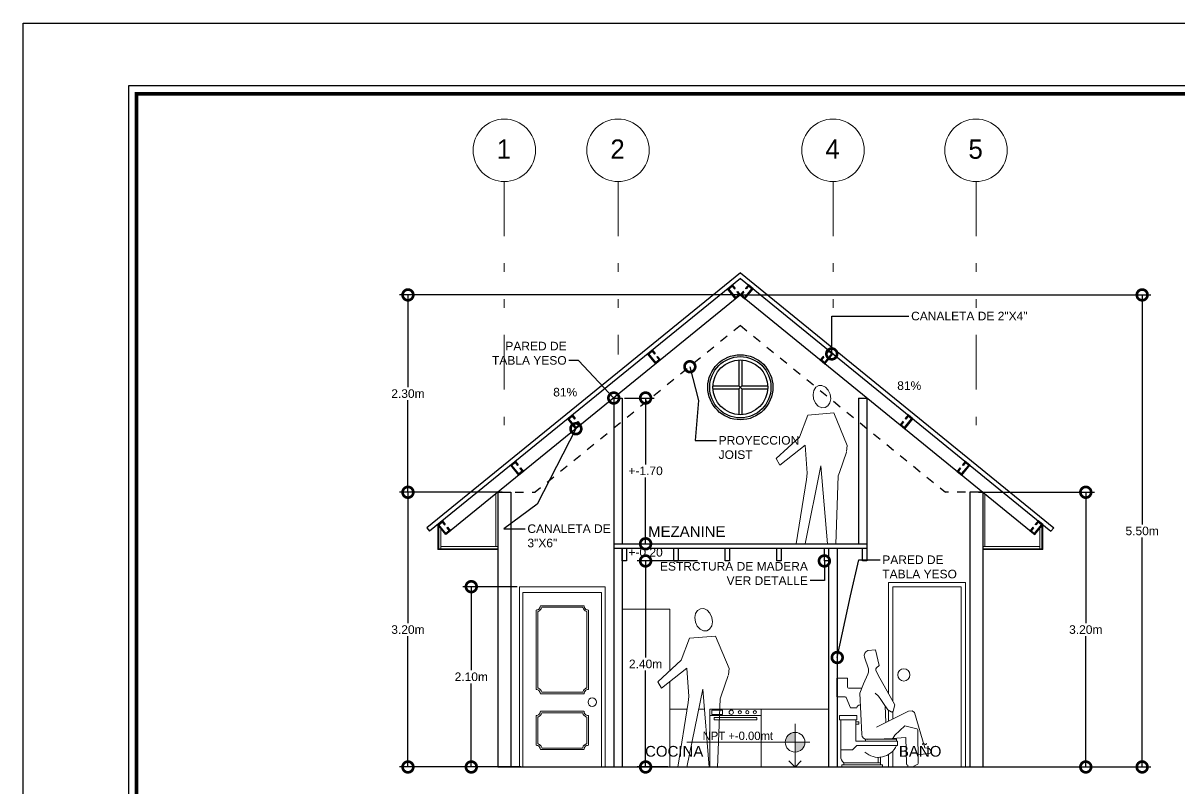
# Model space of a CAD drawing. Header units: inches. Extents: x -22.5 to 70.9, y -14.1 to 48.3.
# Drawn here: x -22.49 to -9.02, y 5.6 to 14.52 of the extents above; entities that cross this region are included whole.
import ezdxf

# ---------------------------------------------------------------- set-up
doc = ezdxf.new("R2010")
doc.units = ezdxf.units.IN
doc.header["$MEASUREMENT"] = 0
for name, pattern in [('DASHDOT2', [12.7, 6.35, -3.175, 0, -3.175]), ('DASHED2', [0.375, 0.25, -0.125]), ('DIVIDE', [31.75, 12.7, -6.35, 0, -6.35, 0, -6.35]), ('HIDDEN', [0.375, 0.25, -0.125])]:
    doc.linetypes.add(name, pattern=pattern)
for name, color, linetype, lineweight in [('cotas', 1, 'Continuous', 13), ('ejes', 253, 'DIVIDE', 13), ('muebles', 6, 'Continuous', 13), ('paredes', 7, 'Continuous', 30), ('proyecciones', 95, 'DASHED2', 25), ('punto 1', 2, 'DASHDOT2', 9), ('punto 2', 3, 'Continuous', 20), ('rotulacion', 7, 'Continuous', 15)]:
    doc.layers.add(name, color=color, linetype=linetype, lineweight=lineweight)
for name, color, linetype in [('MODULO', 7, 'Continuous'), ('Molduras', 251, 'Continuous'), ('Ventanas', 8, 'Continuous')]:
    doc.layers.add(name, color=color, linetype=linetype)
doc.styles.add('ATTR', font='romans.shx', dxfattribs={"width": 0.8, "height": 46.489728})
doc.styles.add('DIMS', font='ARIAL.TTF')
doc.dimstyles.new('DIMS', dxfattribs={"dimtxt": 0.1, "dimasz": 0.25, "dimexe": 0.1, "dimexo": 0.025, "dimgap": 0.025, "dimtad": 1, "dimtih": 1, "dimtoh": 1, "dimzin": 1, "dimdsep": 46, "dimtxsty": 'DIMS', "dimblk1": 'DOTSMALL', "dimblk2": 'DOTSMALL', "dimsah": 1, "dimcen": 0.09, "dimclrd": 9, "dimclre": 9, "dimclrt": 2, "dimazin": 0, "dimtfac": 1, "dimtofl": 0, "dimtmove": 0, "dimatfit": 3, "dimldrblk": 'DOTSMALL', "dimfxl": 1, "dimtolj": 1, "dimtzin": 0, "dimarcsym": 0})

# ---------------------------------------------------------------- blocks, each defined once
blk = doc.blocks.new('SF4')
blk.add_lwpolyline([(1.07, 72.07), (-0.21, 71.31), (-1.18, 69.82), (-1.52, 68), (-1.25, 65.91), (-0.37, 64), (0.89, 62.64), (2.5, 61.89), (3.99, 61.93), (5.27, 62.68), (6.23, 64.18), (6.58, 66), (6.3, 68.08), (5.42, 70), (4.16, 71.35), (2.55, 72.11)], close=True)
blk.add_lwpolyline([(13.88, 41.74), (14.17, 44.62), (8.02, 59.51), (-3.95, 58.55), (-7.71, 48.46), (-18.51, 38.54), (-16.77, 35.59), (-5.2, 44.74), (-4.27, 31.87), (-4.58, 29.03), (-9.29, -0.53), (-5.2, -0.53), (2.09, 35.23), (5.07, -0.59), (8.94, -0.68), (10.06, 30.67), (10.55, 32.16), (13.86, 41.5)])
blk = doc.blocks.new('WCLOSF1S')
for p, q in [((-12.5, 125), (-12.5, 550)), ((162.5, 550), (162.5, 300)), ((162.5, 525), (200, 525)), ((200, 500), (162.5, 500)), ((200, 525), (200, 500)), ((162.5, 300), (650, 300)), ((275, 325), (275, 300)), ((637.5, 325), (275, 325)), ((637.5, 300), (637.5, 325)), ((650, 300), (650, 250)), ((125, 200), (-12.5, 200)), ((175, 250), (125, 200)), ((650, 250), (175, 250)), ((25, 50), (25, 25)), ((450, 50), (25, 50)), ((425, 112.5), (425, 50)), ((450, 50), (450, 113.44)), ((450, 25), (450, 50))]:
    blk.add_line(p, q)
for points in [[(-25, 550), (-25, 600), (175, 600), (175, 550)], [(0, 0), (0, 25), (475, 25), (475, 0)]]:
    blk.add_lwpolyline(points, close=True)
for centre, radius, start, end in [((425, 344.89), 232.72, 227.7453, 335.9381), ((68.75, 118.75), 81.49, 175.6013, 237.5288)]:
    blk.add_arc(centre, radius, start, end)
at = {"style": 'ATTR', "width": 0.8, "flags": 9}
blk.add_attdef('ESTCODE', (0, 0), '', height=13.5, dxfattribs=at)
blk = doc.blocks.new('BUIOVENF')
blk.add_line((0, 600.00125), (600, 600.00125))
for points in [[(0, 0), (0, 675.00125), (600, 675.00125), (600, 0)], [(25, 612.50125), (25, 662.50125), (150, 662.50125), (150, 612.50125)], [(50, 550.00125), (50, 575.00125), (550, 575.00125), (550, 550.00125)]]:
    blk.add_lwpolyline(points, close=True)
for centre, radius in [((250, 637.50125), 25), ((350, 637.50125), 18.75), ((437.5, 637.50125), 18.75), ((525, 637.50125), 18.75)]:
    blk.add_circle(centre, radius)
at = {"style": 'ATTR', "width": 0.8, "flags": 9}
blk.add_attdef('ESTCODE', (0, 0), '', height=16.87503, dxfattribs=at)
blk = doc.blocks.new('jkhjk')
at = {"layer": 'muebles', "lineweight": 5}
for p, q in [((-0.779, 1.14), (0.136, 1.14)), ((-0.779, -0.892), (-0.779, 1.14)), ((0.136, 1.14), (0.136, -0.892)), ((0.136, -0.892), (0.136, 1.14)), ((-0.067, 0.988), (-0.576, 0.988)), ((-0.559, 0.969), (-0.084, 0.969)), ((-0.626, 0.937), (-0.626, 0.012)), ((-0.607, 0.029), (-0.607, 0.92)), ((-0.035, 0.92), (-0.035, 0.029)), ((-0.016, 0.012), (-0.016, 0.937)), ((-0.576, -0.039), (-0.067, -0.039)), ((-0.084, -0.02), (-0.559, -0.02)), ((-0.576, -0.242), (-0.068, -0.242)), ((-0.084, -0.261), (-0.559, -0.261)), ((-0.626, -0.638), (-0.626, -0.293)), ((-0.607, -0.309), (-0.607, -0.621)), ((-0.036, -0.621), (-0.036, -0.309)), ((-0.017, -0.293), (-0.017, -0.638)), ((-0.559, -0.67), (-0.084, -0.67)), ((-0.068, -0.689), (-0.576, -0.689)), ((0.136, -0.892), (-0.779, -0.892))]:
    blk.add_line(p, q, dxfattribs=at)
for centre, major_axis, start_param, end_param in [((-0.618, 1.088), (0, 0.15), 3.325874, 3.564447), ((-0.606, 1.026), (0, 0.0815), 3.564447, 3.968376), ((-0.587, 0.988), (0, 0.0248), 3.968376, 4.712389), ((-0.598, 1.041), (0, 0.112), 3.564447, 3.968376), ((-0.572, 0.988), (0, 0.0342), 3.968376, 4.1209), ((-0.071, 0.988), (0, 0.0342), 2.162285, 2.314809), ((-0.045, 1.041), (0, 0.112), 2.314809, 2.718739), ((-0.056, 0.988), (0, 0.0248), 1.570796, 2.314809), ((-0.037, 1.026), (0, 0.0815), 2.314809, 2.718739), ((-0.025, 1.088), (0, 0.15), 2.718739, 2.957311), ((-0.626, 1.187), (0, 0.25), 3.141593, 3.325874), ((-0.626, 1.262), (0, 0.345), 3.264767, 3.325874), ((-0.615, 1.126), (0, 0.206), 3.325874, 3.564447), ((-0.028, 1.126), (0, 0.206), 2.718739, 2.957311), ((-0.016, 1.262), (0, 0.345), 2.957311, 3.018418), ((-0.016, 1.187), (0, 0.25), 2.957311, 3.141593), ((-0.626, -0.238), (0, 0.25), -0.184281, 0), ((-0.626, -0.313), (0, 0.345), -0.184281, -0.123175), ((-0.618, -0.139), (0, 0.15), -0.422854, -0.184281), ((-0.615, -0.177), (0, 0.206), -0.422854, -0.184281), ((-0.598, -0.092), (0, 0.112), -0.826784, -0.422854), ((-0.045, -0.092), (0, 0.112), 0.422854, 0.826784), ((-0.028, -0.177), (0, 0.206), 0.184281, 0.422854), ((-0.025, -0.139), (0, 0.15), 0.184281, 0.422854), ((-0.016, -0.313), (0, 0.345), 0.123175, 0.184281), ((-0.016, -0.238), (0, 0.25), 0, 0.184281), ((-0.606, -0.077), (0, 0.0815), -0.826784, -0.422854), ((-0.587, -0.039), (0, 0.0248), 4.712389, 5.456402), ((-0.572, -0.039), (0, 0.0342), -0.979308, -0.826784), ((-0.071, -0.039), (0, 0.0342), 0.826784, 0.979308), ((-0.056, -0.039), (0, 0.0248), 0.826784, 1.570796), ((-0.037, -0.077), (0, 0.0815), 0.422854, 0.826784), ((-0.606, -0.204), (0, 0.0815), 3.564447, 3.968376), ((-0.587, -0.242), (0, 0.0248), 3.968376, 4.712389), ((-0.598, -0.189), (0, 0.112), 3.564447, 3.968376), ((-0.572, -0.242), (0, 0.0342), 3.968376, 4.1209), ((-0.071, -0.242), (0, 0.0342), 2.162285, 2.314809), ((-0.046, -0.189), (0, 0.112), 2.314809, 2.718739), ((-0.056, -0.242), (0, 0.0248), 1.570796, 2.314809), ((-0.038, -0.204), (0, 0.0815), 2.314809, 2.718739), ((-0.626, -0.043), (0, 0.25), 3.141593, 3.325874), ((-0.626, 0.033), (0, 0.345), 3.264767, 3.325874), ((-0.618, -0.141), (0, 0.15), 3.325874, 3.564447), ((-0.615, -0.104), (0, 0.206), 3.325874, 3.564447), ((-0.028, -0.104), (0, 0.206), 2.718739, 2.957311), ((-0.025, -0.141), (0, 0.15), 2.718739, 2.957311), ((-0.017, 0.033), (0, 0.345), 2.957311, 3.018418), ((-0.017, -0.043), (0, 0.25), 2.957311, 3.141593), ((-0.626, -0.888), (0, 0.25), -0.184281, 0), ((-0.626, -0.963), (0, 0.345), -0.184281, -0.123175), ((-0.618, -0.789), (0, 0.15), -0.422854, -0.184281), ((-0.615, -0.827), (0, 0.206), -0.422854, -0.184281), ((-0.606, -0.727), (0, 0.0815), -0.826784, -0.422854), ((-0.587, -0.689), (0, 0.0248), 4.712389, 5.456402), ((-0.598, -0.741), (0, 0.112), -0.826784, -0.422854), ((-0.572, -0.689), (0, 0.0342), -0.979308, -0.826784), ((-0.071, -0.689), (0, 0.0342), 0.826784, 0.979308), ((-0.046, -0.741), (0, 0.112), 0.422854, 0.826784), ((-0.056, -0.689), (0, 0.0248), 0.826784, 1.570796), ((-0.028, -0.827), (0, 0.206), 0.184281, 0.422854), ((-0.038, -0.727), (0, 0.0815), 0.422854, 0.826784), ((-0.025, -0.789), (0, 0.15), 0.184281, 0.422854), ((-0.017, -0.963), (0, 0.345), 0.123175, 0.184281), ((-0.017, -0.888), (0, 0.25), 0, 0.184281)]:
    blk.add_ellipse(centre, major_axis=major_axis, ratio=0.45, start_param=start_param, end_param=end_param, dxfattribs=at)
blk = doc.blocks.new('HOJA11-17')
blk.add_lwpolyline([(-40.379, 27.285), (2.621, 27.285), (2.621, -0.715), (-40.379, -0.715)], close=True)
blk = doc.blocks.new('_DOTSMALL')
at = {"color": 0, "linetype": 'ByBlock', "const_width": 0.5}
blk.add_lwpolyline([(-0.0625, 0, 1), (0.0625, 0, 1)], format="xyb", close=True, dxfattribs=at)
blk = doc.blocks.new('*D270')
at = {"layer": 'cotas', "color": 9, "lineweight": -2}
for p, q in [((-16.913, 9.058), (-18.111, 9.058)), ((-18.011, 9.058), (-18.011, 7.534)), ((-18.011, 5.858), (-18.011, 7.382)), ((-16.988, 5.858), (-18.111, 5.858))]:
    blk.add_line(p, q, dxfattribs=at)
at = {"layer": 'Defpoints', "color": 0}
for p in [(-16.888, 9.058), (-18.011, 5.858), (-16.963, 5.858)]:
    blk.add_point(p, dxfattribs=at)
at = {"layer": 'cotas', "color": 9, "lineweight": -2, "xscale": 0.25, "yscale": 0.25, "zscale": 0.25}
for p, rotation in [((-18.011, 9.058), 90), ((-18.011, 5.858), 270)]:
    blk.add_blockref('_DOTSMALL', p, dxfattribs=dict(at, rotation=rotation))
at = {"layer": 'cotas', "color": 2, "insert": (-18.011, 7.458), "char_height": 0.1, "attachment_point": 5, "style": 'DIMS'}
blk.add_mtext('\\A1;3.20m', dxfattribs=at)
blk = doc.blocks.new('*D271')
at = {"layer": 'cotas', "color": 9, "lineweight": -2}
for p, q in [((-14.163, 11.357), (-18.111, 11.357)), ((-18.011, 11.357), (-18.011, 10.283)), ((-18.011, 9.058), (-18.011, 10.131)), ((-16.913, 9.058), (-18.111, 9.058))]:
    blk.add_line(p, q, dxfattribs=at)
at = {"layer": 'Defpoints', "color": 0}
for p in [(-18.011, 11.357), (-14.138, 11.357), (-16.888, 9.058)]:
    blk.add_point(p, dxfattribs=at)
at = {"layer": 'cotas', "color": 9, "lineweight": -2, "xscale": 0.25, "yscale": 0.25, "zscale": 0.25}
for p, rotation in [((-18.011, 11.357), 90), ((-18.011, 9.058), 270)]:
    blk.add_blockref('_DOTSMALL', p, dxfattribs=dict(at, rotation=rotation))
at = {"layer": 'cotas', "color": 2, "insert": (-18.011, 10.207), "char_height": 0.1, "attachment_point": 5, "style": 'DIMS'}
blk.add_mtext('\\A1;2.30m', dxfattribs=at)
blk = doc.blocks.new('*D272')
at = {"layer": 'cotas', "color": 9, "lineweight": -2}
for p, q in [((-16.738, 7.958), (-17.373, 7.958)), ((-17.273, 7.958), (-17.273, 6.984)), ((-17.273, 5.858), (-17.273, 6.832)), ((-16.696, 5.858), (-17.373, 5.858))]:
    blk.add_line(p, q, dxfattribs=at)
at = {"layer": 'Defpoints', "color": 0}
for p in [(-16.713, 7.958), (-17.273, 5.858), (-16.671, 5.858)]:
    blk.add_point(p, dxfattribs=at)
at = {"layer": 'cotas', "color": 9, "lineweight": -2, "xscale": 0.25, "yscale": 0.25, "zscale": 0.25}
for p, rotation in [((-17.273, 7.958), 90), ((-17.273, 5.858), 270)]:
    blk.add_blockref('_DOTSMALL', p, dxfattribs=dict(at, rotation=rotation))
at = {"layer": 'cotas', "color": 2, "insert": (-17.273, 6.908), "char_height": 0.1, "attachment_point": 5, "style": 'DIMS'}
blk.add_mtext('\\A1;2.10m', dxfattribs=at)
blk = doc.blocks.new('*D273')
at = {"layer": 'cotas', "color": 9, "lineweight": -2}
for p, q in [((-14.638, 8.258), (-15.342, 8.258)), ((-15.242, 8.258), (-15.242, 7.134)), ((-15.242, 5.858), (-15.242, 6.982)), ((-14.984, 5.858), (-15.342, 5.858))]:
    blk.add_line(p, q, dxfattribs=at)
at = {"layer": 'Defpoints', "color": 0}
for p in [(-14.613, 8.258), (-15.242, 5.858), (-14.959, 5.858)]:
    blk.add_point(p, dxfattribs=at)
at = {"layer": 'cotas', "color": 9, "lineweight": -2, "xscale": 0.25, "yscale": 0.25, "zscale": 0.25}
for p, rotation in [((-15.242, 8.258), 90), ((-15.242, 5.858), 270)]:
    blk.add_blockref('_DOTSMALL', p, dxfattribs=dict(at, rotation=rotation))
at = {"layer": 'cotas', "color": 2, "insert": (-15.242, 7.058), "char_height": 0.1, "attachment_point": 5, "style": 'DIMS'}
blk.add_mtext('\\A1;2.40m', dxfattribs=at)
blk = doc.blocks.new('*D298')
at = {"layer": 'cotas', "color": 9, "lineweight": -2}
for p, q in [((-14.113, 11.357), (-9.356, 11.357)), ((-9.456, 11.357), (-9.456, 8.683)), ((-9.456, 5.858), (-9.456, 8.531)), ((-14.113, 5.858), (-9.356, 5.858))]:
    blk.add_line(p, q, dxfattribs=at)
at = {"layer": 'Defpoints', "color": 0}
for p in [(-14.138, 11.357), (-14.138, 5.858), (-9.456, 5.858)]:
    blk.add_point(p, dxfattribs=at)
at = {"layer": 'cotas', "color": 9, "lineweight": -2, "xscale": 0.25, "yscale": 0.25, "zscale": 0.25}
for p, rotation in [((-9.456, 11.357), 90), ((-9.456, 5.858), 270)]:
    blk.add_blockref('_DOTSMALL', p, dxfattribs=dict(at, rotation=rotation))
at = {"layer": 'cotas', "color": 2, "insert": (-9.456, 8.607), "char_height": 0.1, "attachment_point": 5, "style": 'DIMS'}
blk.add_mtext('\\A1;5.50m', dxfattribs=at)
blk = doc.blocks.new('*D300')
at = {"layer": 'cotas', "color": 9, "lineweight": -2}
for p, q in [((-11.363, 9.058), (-10.013, 9.058)), ((-10.113, 9.058), (-10.113, 7.534)), ((-10.113, 5.858), (-10.113, 7.382)), ((-11.363, 5.858), (-10.013, 5.858))]:
    blk.add_line(p, q, dxfattribs=at)
at = {"layer": 'Defpoints', "color": 0}
for p in [(-11.388, 9.058), (-11.388, 5.858), (-10.113, 5.858)]:
    blk.add_point(p, dxfattribs=at)
at = {"layer": 'cotas', "color": 9, "lineweight": -2, "xscale": 0.25, "yscale": 0.25, "zscale": 0.25}
for p, rotation in [((-10.113, 9.058), 90), ((-10.113, 5.858), 270)]:
    blk.add_blockref('_DOTSMALL', p, dxfattribs=dict(at, rotation=rotation))
at = {"layer": 'cotas', "color": 2, "insert": (-10.113, 7.458), "char_height": 0.1, "attachment_point": 5, "style": 'DIMS'}
blk.add_mtext('\\A1;3.20m', dxfattribs=at)
blk = doc.blocks.new('canaleta')
at = {"layer": 'paredes'}
for p, q in [((0.025, 0.097), (0.035, 0.097)), ((0.025, 0.053), (0.035, 0.053))]:
    blk.add_line(p, q, dxfattribs=at)
for points in [[(0.035, 0.053), (0.035, 0), (-0.035, 0), (-0.035, 0.15), (0.035, 0.15), (0.035, 0.097)], [(0.025, 0.053), (0.025, 0.01), (-0.025, 0.01), (-0.025, 0.14), (0.025, 0.14), (0.025, 0.097)]]:
    blk.add_lwpolyline(points, dxfattribs=at)
blk = doc.blocks.new('*D425')
at = {"layer": 'cotas', "color": 9, "lineweight": -2}
for p, q in [((-15.488, 10.156), (-15.142, 10.156)), ((-15.242, 10.156), (-15.242, 9.383)), ((-15.242, 8.458), (-15.242, 9.231)), ((-15.588, 8.458), (-15.142, 8.458))]:
    blk.add_line(p, q, dxfattribs=at)
at = {"layer": 'Defpoints', "color": 0}
for p in [(-15.513, 10.156), (-15.242, 10.156), (-15.613, 8.458)]:
    blk.add_point(p, dxfattribs=at)
at = {"layer": 'cotas', "color": 9, "lineweight": -2, "xscale": 0.25, "yscale": 0.25, "zscale": 0.25}
for p, rotation in [((-15.242, 10.156), 90), ((-15.242, 8.458), 270)]:
    blk.add_blockref('_DOTSMALL', p, dxfattribs=dict(at, rotation=rotation))
at = {"layer": 'cotas', "color": 2, "insert": (-15.242, 9.307), "char_height": 0.1, "attachment_point": 5, "style": 'DIMS'}
blk.add_mtext('\\A1;+-1.70', dxfattribs=at)
blk = doc.blocks.new('*D428')
at = {"layer": 'cotas', "color": 9, "lineweight": -2}
for p, q in [((-15.242, 8.458), (-15.242, 8.708)), ((-15.34, 8.458), (-15.142, 8.458)), ((-14.638, 8.258), (-15.342, 8.258)), ((-15.242, 8.258), (-15.242, 8.008))]:
    blk.add_line(p, q, dxfattribs=at)
at = {"layer": 'Defpoints', "color": 0}
for p in [(-15.365, 8.458), (-15.242, 8.458), (-14.613, 8.258)]:
    blk.add_point(p, dxfattribs=at)
at = {"layer": 'cotas', "color": 9, "lineweight": -2, "xscale": 0.25, "yscale": 0.25, "zscale": 0.25}
for p, rotation in [((-15.242, 8.458), 270), ((-15.242, 8.258), 90)]:
    blk.add_blockref('_DOTSMALL', p, dxfattribs=dict(at, rotation=rotation))
at = {"layer": 'cotas', "color": 2, "insert": (-15.242, 8.358), "char_height": 0.1, "attachment_point": 5, "style": 'DIMS'}
blk.add_mtext('\\A1;+-0.20', dxfattribs=at)

msp = doc.modelspace()

# ---------------------------------------------------------------- hatches: boundary and pattern name
h = msp.add_hatch(color=256)
h.paths.add_polyline_path([(-13.5, 6.146), (-13.5, 6.26, 0.414214), (-13.614, 6.146)])
h.paths.add_polyline_path([(-13.5, 6.146), (-13.5, 6.032, 0.414214), (-13.386, 6.146)])

# ---------------------------------------------------------------- linework, layer by layer
msp.add_line((-13.009, 6.675), (-13.009, 6.891))
msp.add_arc((-12.748, 6.762), 0.182, 271.2894, 272.5995)
at = {"layer": 'cotas'}
for p, q in [((-16.988, 9.037), (-16.988, 8.425)), ((-11.288, 9.037), (-11.288, 8.425)), ((-17.663, 8.39), (-17.663, 8.681)), ((-17.653, 8.39), (-17.653, 8.669)), ((-17.628, 8.4), (-17.628, 8.638)), ((-10.648, 8.4), (-10.648, 8.638)), ((-10.623, 8.39), (-10.623, 8.669)), ((-10.613, 8.39), (-10.613, 8.681)), ((-16.963, 8.39), (-17.663, 8.39)), ((-16.963, 8.4), (-17.653, 8.4)), ((-16.963, 8.425), (-17.628, 8.425)), ((-11.313, 8.425), (-10.648, 8.425)), ((-11.313, 8.4), (-10.623, 8.4)), ((-11.313, 8.39), (-10.613, 8.39))]:
    msp.add_line(p, q, dxfattribs=at)
at = {"layer": 'ejes', "ltscale": 0.05}
for p, q in [((-16.888, 12.678), (-16.888, 9.583)), ((-15.563, 12.678), (-15.563, 10.662)), ((-13.058, 12.678), (-13.058, 10.943)), ((-11.392, 12.678), (-11.392, 9.586))]:
    msp.add_line(p, q, dxfattribs=at)
at = {"layer": 'MODULO'}
msp.add_lwpolyline([(19.261, 13.792), (-21.266, 13.792), (-21.266, -13.338)], dxfattribs=at)
at = {"layer": 'MODULO', "const_width": 0.0409}
msp.add_lwpolyline([(19.19, 13.7), (-21.174, 13.7), (-21.174, -13.267)], dxfattribs=at)
at = {"layer": 'Molduras', "color": 7}
msp.add_circle((-14.138, 10.281), 0.357, dxfattribs=at)
at = {"layer": 'muebles', "lineweight": 5}
for p, q in [((-16.713, 7.958), (-16.713, 5.858)), ((-16.713, 7.958), (-15.713, 7.958)), ((-15.713, 7.958), (-15.713, 5.858)), ((-12.413, 8.008), (-12.413, 6.713)), ((-12.413, 8.008), (-11.513, 8.008)), ((-12.363, 7.958), (-12.363, 6.623)), ((-12.363, 7.958), (-11.563, 7.958)), ((-11.563, 7.958), (-11.563, 5.858)), ((-11.513, 8.008), (-11.513, 5.858)), ((-15.513, 7.698), (-14.959, 7.698)), ((-14.959, 7.698), (-14.959, 6.979)), ((-13.009, 6.891), (-12.89, 6.891)), ((-12.89, 6.891), (-12.89, 6.789)), ((-14.959, 6.852), (-14.959, 5.858)), ((-12.877, 6.777), (-12.722, 6.777)), ((-12.916, 6.675), (-13.009, 6.675)), ((-12.856, 6.548), (-12.904, 6.667)), ((-14.758, 6.533), (-14.959, 6.533)), ((-14.557, 6.533), (-14.624, 6.533)), ((-13.894, 6.533), (-13.109, 6.533)), ((-12.78, 6.548), (-12.856, 6.548)), ((-12.45, 6.569), (-12.442, 6.376)), ((-12.413, 6.521), (-12.413, 6.391)), ((-12.363, 6.5), (-12.363, 6.416)), ((-12.413, 6.002), (-12.413, 5.858)), ((-12.363, 6.041), (-12.363, 5.858))]:
    msp.add_line(p, q, dxfattribs=at)
for points in [[(-12.113, 5.858), (-12.115, 5.869), (-12.076, 5.886, 0.307067), (-12.066, 5.9), (-12.071, 6.289, 0.343492), (-12.082, 6.304), (-12.222, 6.337), (-12.336, 6.229), (-12.363, 6.188), (-12.66, 6.179, -0.409783), (-12.724, 6.238), (-12.746, 6.717), (-12.701, 6.828), (-12.653, 6.939), (-12.646, 6.963, 0.158467), (-12.646, 7.001), (-12.692, 7.138, -0.400693), (-12.654, 7.213), (-12.563, 7.223), (-12.52, 7.039), (-12.55, 7.012, 0.302776), (-12.56, 6.987), (-12.532, 6.928), (-12.339, 6.58), (-12.358, 6.509, -0.512983), (-12.381, 6.5), (-12.418, 6.524), (-12.471, 6.596), (-12.5, 6.644), (-12.529, 6.682), (-12.567, 6.716)], [(-12.369, 6.191), (-12.21, 6.201), (-12.201, 5.893, 0.357035), (-12.188, 5.878), (-12.185, 5.878), (-12.185, 5.858)]]:
    msp.add_lwpolyline(points, format="xyb", dxfattribs=at)
msp.add_lwpolyline([(-12.552, 6.321), (-12.178, 6.509), (-12.136, 6.511), (-12.107, 6.493), (-11.989, 6.082), (-11.936, 6.075), (-11.915, 6.042), (-11.927, 6.019), (-12.063, 5.999)], dxfattribs=at)
for centre, radius in [((-12.233, 6.931), 0.0715), ((-15.863, 6.613), 0.0492)]:
    msp.add_circle(centre, radius, dxfattribs=at)
for centre, radius, start, end in [((-12.877, 6.789), 0.0127, 180, 270), ((-12.916, 6.662), 0.0127, 21.8014, 90), ((-12.743, 6.542), 0.0381, 91.2894, 170.483)]:
    msp.add_arc(centre, radius, start, end, dxfattribs=at)
at = {"layer": 'paredes'}
for p, q in [((-14.138, 11.615), (-17.79, 8.643)), ((-14.138, 11.615), (-10.487, 8.643)), ((-14.138, 11.55), (-17.758, 8.604)), ((-14.138, 11.55), (-10.519, 8.604)), ((-14.138, 11.357), (-17.569, 8.565)), ((-14.138, 11.357), (-10.708, 8.565)), ((-15.613, 10.156), (-15.613, 5.858)), ((-15.613, 10.156), (-15.513, 10.156)), ((-15.513, 10.156), (-15.513, 8.458)), ((-12.763, 10.156), (-12.663, 10.156)), ((-12.763, 10.156), (-12.763, 8.458)), ((-12.663, 10.156), (-12.663, 8.408)), ((-16.963, 9.058), (-16.963, 5.858)), ((-16.963, 9.058), (-16.813, 9.058)), ((-16.813, 9.058), (-16.813, 5.858)), ((-11.463, 9.058), (-11.463, 5.858)), ((-11.313, 9.058), (-11.463, 9.058)), ((-11.313, 9.058), (-11.313, 5.858)), ((-17.79, 8.643), (-17.758, 8.604)), ((-10.487, 8.643), (-10.519, 8.604)), ((-15.613, 8.458), (-12.663, 8.458)), ((-15.613, 8.408), (-12.663, 8.408)), ((-15.513, 8.408), (-15.513, 5.858)), ((-13.109, 8.408), (-13.109, 5.858)), ((-13.009, 8.408), (-13.009, 5.858)), ((-16.963, 5.858), (-10.813, 5.858))]:
    msp.add_line(p, q, dxfattribs=at)
for points in [[(-15.513, 8.408), (-15.463, 8.408), (-15.463, 8.258), (-15.513, 8.258)], [(-14.913, 8.406), (-14.863, 8.406), (-14.863, 8.256), (-14.913, 8.256)], [(-14.313, 8.408), (-14.263, 8.408), (-14.263, 8.258), (-14.313, 8.258)], [(-13.713, 8.408), (-13.663, 8.408), (-13.663, 8.258), (-13.713, 8.258)], [(-13.159, 8.408), (-13.109, 8.408), (-13.109, 8.258), (-13.159, 8.258)], [(-12.713, 8.408), (-12.663, 8.408), (-12.663, 8.258), (-12.713, 8.258)]]:
    msp.add_lwpolyline(points, close=True, dxfattribs=at)
msp.add_circle((-14.138, 10.281), 0.379, dxfattribs=at)
at = {"layer": 'proyecciones', "linetype": 'HIDDEN', "ltscale": 0.2}
for p, q in [((-14.138, 11.002), (-16.528, 9.058)), ((-14.138, 11.002), (-11.749, 9.058)), ((-16.963, 9.058), (-16.528, 9.058)), ((-11.313, 9.058), (-11.749, 9.058))]:
    msp.add_line(p, q, dxfattribs=at)
at = {"layer": 'punto 1', "linetype": 'ByBlock'}
for p, q in [((-13.5, 6.361), (-13.5, 5.856)), ((-13.329, 6.146), (-14.76, 6.146)), ((-13.5, 5.856), (-13.572, 5.929)), ((-13.5, 5.856), (-13.428, 5.929))]:
    msp.add_line(p, q, dxfattribs=at)
at = {"layer": 'punto 2'}
msp.add_circle((-13.5, 6.146), 0.114, dxfattribs=at)
at = {"layer": 'rotulacion'}
for centre in [(-16.888, 13.042), (-15.563, 13.042), (-13.058, 13.042), (-11.392, 13.042)]:
    msp.add_circle(centre, 0.364, dxfattribs=at)
at = {"layer": 'Ventanas', "color": 8}
for p, q in [((-14.157, 10.6), (-14.157, 10.299)), ((-14.12, 10.6), (-14.12, 10.299)), ((-14.457, 10.299), (-14.157, 10.299)), ((-14.457, 10.262), (-14.157, 10.262)), ((-14.12, 10.262), (-14.157, 10.299)), ((-14.12, 10.299), (-14.157, 10.262)), ((-14.157, 10.262), (-14.157, 9.962)), ((-14.12, 10.299), (-13.82, 10.299)), ((-14.12, 10.262), (-13.82, 10.262)), ((-14.12, 10.262), (-14.12, 9.962))]:
    msp.add_line(p, q, dxfattribs=at)
at = {"layer": 'Ventanas', "color": 251}
msp.add_circle((-14.138, 10.281), 0.319, dxfattribs=at)

# ---------------------------------------------------------------- block references
at = {"layer": 'cotas', "rotation": 39.14}
for p in [(-14.166, 11.335), (-15.096, 10.577), (-16.027, 9.82), (-16.692, 9.279), (-17.542, 8.587)]:
    msp.add_blockref('canaleta', p, dxfattribs=at)
at = {"layer": 'cotas', "xscale": -1, "rotation": 320.86}
for p in [(-14.111, 11.335), (-13.181, 10.577), (-12.25, 9.82), (-11.585, 9.279), (-10.735, 8.587)]:
    msp.add_blockref('canaleta', p, dxfattribs=at)
at = {"layer": 'Defpoints', "xscale": 1.046400000000006, "yscale": 1.021874999999994, "zscale": 1.021875}
msp.add_blockref('HOJA11-17', (19.758, -13.359), dxfattribs=at)
at = {"layer": 'muebles', "lineweight": 5}
for name, p, xscale, yscale, zscale in [('SF4', (-13.252, 8.471), 0.02539999999999054, 0.02539999999999054, 0.0254), ('SF4', (-14.63, 5.871), 0.02539999999999054, 0.02539999999999054, 0.0254), ('BUIOVENF', (-14.494, 5.858), 0.0009999999999763531, 0.001000000000004775, 0.001), ('WCLOSF1S', (-12.956, 5.858), 0.0009999999999763531, 0.001000000000004775, 0.001)]:
    msp.add_blockref(name, p, dxfattribs=dict(at, xscale=xscale, yscale=yscale, zscale=zscale))
msp.add_blockref('jkhjk', (-15.892, 6.749), dxfattribs=at)

# ---------------------------------------------------------------- texts
at = {"insert": (-14.167, 6.22), "char_height": 0.09822, "attachment_point": 5}
msp.add_mtext('NPT +-0.00mt', dxfattribs=at)
at = {"layer": 'cotas', "color": 2, "char_height": 0.1, "style": 'DIMS'}
for s, insert, attachment_point in [('\\A1;CANALETA DE 2"X4"', (-12.148, 11.161), 1), ('\\A1;PARED DE \\PTABLA YESO', (-16.162, 10.543), 9), ('81%', (-16.039, 10.173), 9), ('81%', (-12.03, 10.249), 9), ('\\A1;PROYECCION\\PJOIST', (-14.391, 9.713), 1), ('\\A1;CANALETA DE\\P3"X6"', (-16.619, 8.684), 1), ('\\A1;ESTRCTURA DE MADERA\\PVER DETALLE', (-13.351, 7.979), 9), ('\\A1;PARED DE\\PTABLA YESO', (-12.484, 8.322), 1)]:
    msp.add_mtext(s, dxfattribs=dict(at, insert=insert, attachment_point=attachment_point))
at = {"layer": 'muebles', "char_height": 0.125, "width": 6.0958, "attachment_point": 1}
for s, insert in [('{\\fArial|b0|i0|c0|p34;MEZANINE}', (-15.213, 8.663)), ('{\\fArial|b0|i0|c0|p34;COCINA}', (-15.248, 6.103)), ('{\\fArial|b0|i0|c0|p34;BAÑO}', (-12.29, 6.103))]:
    msp.add_mtext(s, dxfattribs=dict(at, insert=insert))
at = {"layer": 'rotulacion'}
for s, p in [('1', (-16.977, 12.943)), ('2', (-15.652, 12.943)), ('4', (-13.147, 12.943)), ('5', (-11.48, 12.943))]:
    msp.add_text(s, height=0.225, dxfattribs=at).set_placement(p)

# ---------------------------------------------------------------- dimensions: what is measured, and where the dimension line sits
at = {"layer": 'cotas'}
for base, p1, p2, override, picture, middle in [((-18.011, 11.357), (-16.888, 9.058), (-14.138, 11.357), {"dimpost": 'm', "dimtmove": 1}, '*D271', (-18.011, 10.207)), ((-9.456, 5.858), (-14.138, 11.357), (-14.138, 5.858), {"dimpost": 'm'}, '*D298', (-9.456, 8.607)), ((-18.011, 5.858), (-16.888, 9.058), (-16.963, 5.858), {"dimpost": 'm'}, '*D270', (-18.011, 7.458)), ((-10.113, 5.858), (-11.388, 9.058), (-11.388, 5.858), {"dimpost": 'm'}, '*D300', (-10.113, 7.458)), ((-15.242, 5.858), (-14.613, 8.258), (-14.959, 5.858), {"dimpost": 'm'}, '*D273', (-15.242, 7.058)), ((-17.273, 5.858), (-16.713, 7.958), (-16.671, 5.858), {"dimpost": 'm'}, '*D272', (-17.273, 6.908))]:
    dim = msp.add_linear_dim(base=base, p1=p1, p2=p2, angle=90, dimstyle='DIMS', override=override, dxfattribs=at)
    dim.commit()
    dim.dimension.update_dxf_attribs({"geometry": picture, "text_midpoint": middle})
for base, p1, p2, text, picture, middle in [((-15.242, 10.156), (-15.613, 8.458), (-15.513, 10.156), '+-1.70', '*D425', (-15.242, 9.307)), ((-15.242, 8.458), (-14.613, 8.258), (-15.365, 8.458), '+-0.20', '*D428', (-15.242, 8.358))]:
    dim = msp.add_linear_dim(base=base, p1=p1, p2=p2, angle=90, text=text, dimstyle='DIMS', override={"dimpost": 'm', "dimtmove": 1}, dxfattribs=at)
    dim.commit()
    dim.dimension.update_dxf_attribs({"geometry": picture, "text_midpoint": middle})

# ---------------------------------------------------------------- leaders
at = {"layer": 'cotas', "annotation_type": 0, "has_hookline": 1}
for points, hookline_direction, text_width in [([(-13.073, 10.67), (-13.073, 11.111), (-12.173, 11.111)], 0, 1.343), ([(-15.613, 10.156), (-16.023, 10.593), (-16.137, 10.593)], 1, 0.86), ([(-14.726, 10.521), (-14.626, 10.127), (-14.666, 9.663), (-14.416, 9.663)], 0, 0.917), ([(-16.054, 9.798), (-16.504, 8.919), (-16.894, 8.634), (-16.644, 8.634)], 0, 0.956), ([(-13.159, 8.258), (-13.159, 8.029), (-13.326, 8.029)], 1, 1.712), ([(-13.009, 7.133), (-12.856, 7.851), (-12.759, 8.272), (-12.509, 8.272)], 0, 0.86)]:
    msp.add_leader(points, dimstyle='DIMS', override={"dimgap": 0.025, "dimtad": 0}, dxfattribs=dict(at, hookline_direction=hookline_direction, text_width=text_width))

doc.saveas('drawing.dxf')
